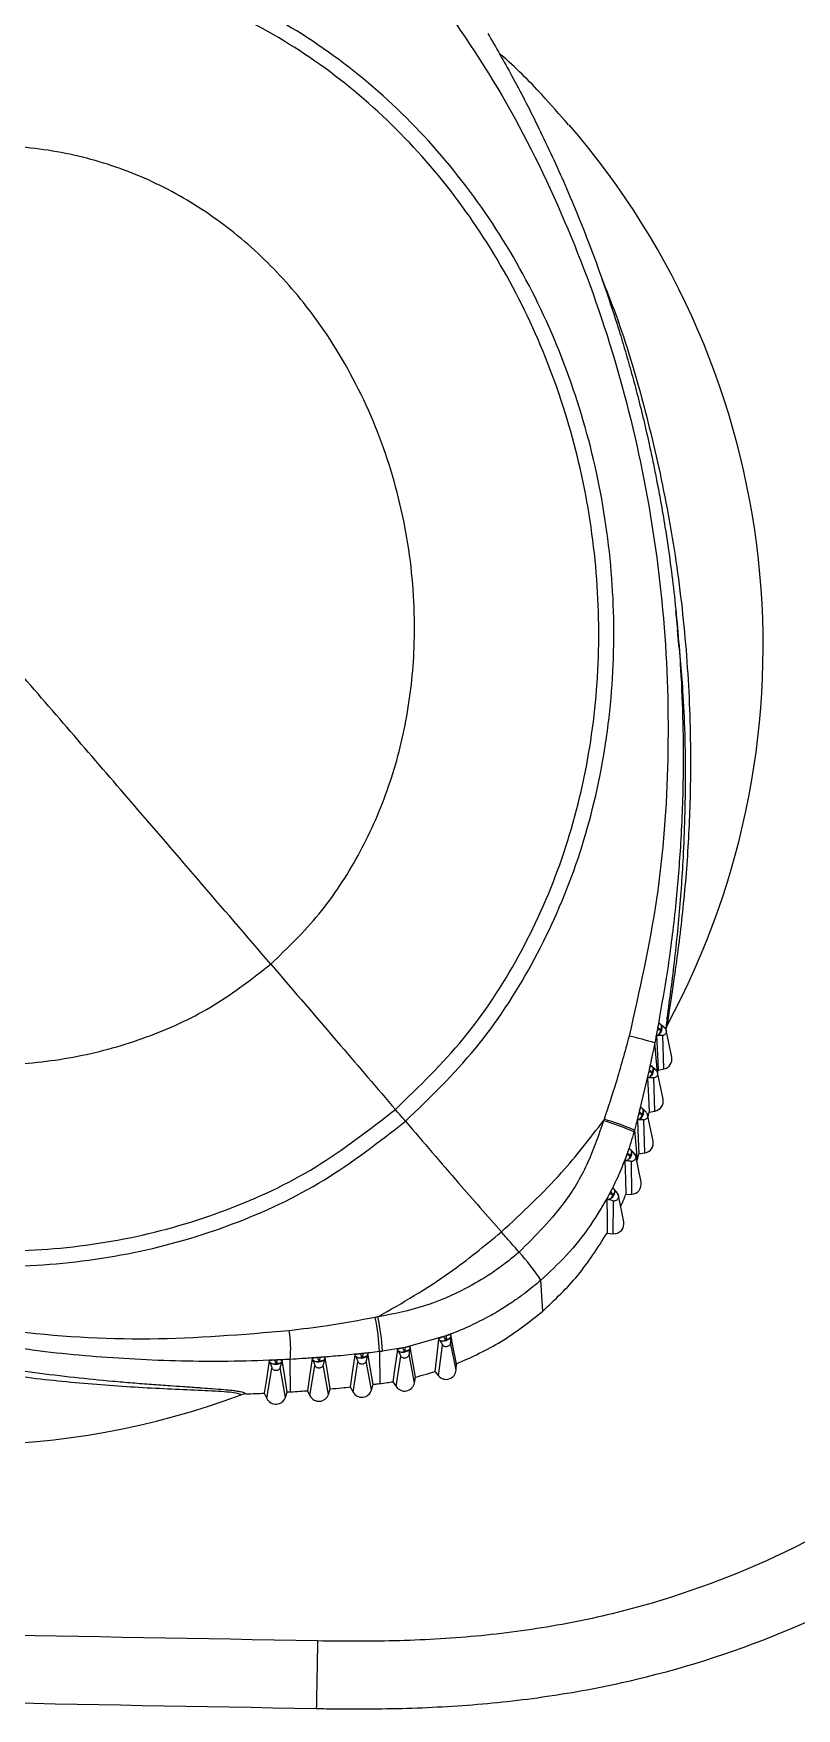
# Model space of a CAD drawing. Extents: x 409 to 498, y 628 to 778.
# Drawn here: x 441.59 to 443.679, y 648.885 to 653.47 of the extents above; entities that cross this region are included whole.
import ezdxf

# ---------------------------------------------------------------- set-up
doc = ezdxf.new("R2010")
doc.units = 0
doc.header["$MEASUREMENT"] = 0
doc.layers.add('1', color=4, linetype='Continuous')
doc.layers.add('GEOMETRY', color=4, linetype='Continuous', lineweight=25)

# ---------------------------------------------------------------- blocks, each defined once
blk = doc.blocks.new('2026_PULSE')
at = {"layer": 'GEOMETRY'}
for p, q in [((34.7773, 6.8768), (34.7721, 6.9289)), ((34.7282, 5.8229), (34.7223, 5.7881)), ((34.731, 5.7961), (34.725, 5.8005)), ((34.7253, 5.8011), (34.728, 5.7992)), ((34.7455, 5.7961), (34.7445, 5.7838)), ((34.7461, 5.79), (34.7445, 5.7838)), ((34.7607, 5.7076), (34.7457, 5.781)), ((34.7487, 5.7959), (34.7461, 5.79)), ((34.7221, 5.6643), (34.7142, 5.7464)), ((34.7217, 5.7671), (34.7187, 5.7668)), ((34.7392, 5.6752), (34.7361, 5.7666)), ((34.7078, 5.6802), (34.7017, 5.6848)), ((34.702, 5.6854), (34.7049, 5.6833)), ((34.6971, 5.6657), (34.6717, 5.5583)), ((34.6979, 5.6514), (34.6944, 5.6511)), ((34.7067, 5.6665), (34.697, 5.6657)), ((34.6987, 5.6726), (34.6971, 5.6657)), ((34.6986, 5.6726), (34.7067, 5.6665)), ((34.7147, 5.5598), (34.712, 5.6505)), ((34.7368, 5.5923), (34.7219, 5.6651)), ((34.7238, 5.6721), (34.7392, 5.6752)), ((34.6717, 5.5583), (34.6584, 5.5073)), ((34.6717, 5.5583), (34.6699, 5.5511)), ((34.6715, 5.5583), (34.6798, 5.5516)), ((34.6812, 5.5652), (34.6751, 5.5702)), ((34.6754, 5.5708), (34.6785, 5.5683)), ((34.7095, 5.4779), (34.6947, 5.5502)), ((34.696, 5.5441), (34.699, 5.557)), ((34.699, 5.557), (34.7147, 5.5598)), ((34.6584, 5.5073), (34.6661, 5.4253)), ((34.6705, 5.5367), (34.6667, 5.5365)), ((34.6866, 5.4452), (34.6843, 5.5354)), ((34.6496, 5.4519), (34.6439, 5.4574)), ((34.6444, 5.4579), (34.6472, 5.4552)), ((34.6394, 5.4456), (34.6371, 5.4392)), ((34.6393, 5.4457), (34.647, 5.4385)), ((34.6511, 5.332), (34.6503, 5.4218)), ((34.6767, 5.3648), (34.662, 5.4368)), ((34.6651, 5.4215), (34.6661, 5.4253)), ((34.6708, 5.4429), (34.6866, 5.4452)), ((34.5995, 5.3307), (34.5897, 5.3327)), ((34.5929, 5.3385), (34.5898, 5.3326)), ((34.5928, 5.3385), (34.5995, 5.3307)), ((34.6025, 5.3468), (34.5998, 5.3501)), ((34.6293, 5.2571), (34.6147, 5.3286)), ((34.6347, 5.3311), (34.6511, 5.332)), ((34.5999, 5.2242), (34.6012, 5.3136)), ((34.5835, 5.2257), (34.5999, 5.2242)), ((34.4075, 5.0122), (34.4023, 5.0969)), ((34.0239, 4.9116), (33.9682, 4.9025)), ((34.031, 4.9131), (34.0239, 4.9116)), ((34.031, 4.9131), (34.029, 4.9025)), ((34.1361, 4.9424), (34.031, 4.9131)), ((34.1218, 4.835), (34.1331, 4.9192)), ((34.1244, 4.9331), (34.1223, 4.9358)), ((34.1702, 4.8515), (34.1553, 4.9268)), ((34.1556, 4.9478), (34.1555, 4.9437)), ((33.6599, 4.8726), (33.6585, 4.8758)), ((33.6802, 4.8785), (33.6774, 4.869)), ((33.6935, 4.8775), (33.6926, 4.8744)), ((33.7163, 4.7913), (33.7158, 4.8803)), ((33.77, 4.7805), (33.7835, 4.8631)), ((33.7776, 4.8789), (33.7761, 4.8822)), ((33.8208, 4.7844), (33.8063, 4.8649)), ((33.8113, 4.885), (33.8102, 4.8814)), ((33.888, 4.7909), (33.9012, 4.8735)), ((33.895, 4.8887), (33.8932, 4.8923)), ((33.9386, 4.7964), (33.9241, 4.8759)), ((33.9285, 4.8962), (33.9275, 4.8922)), ((33.9602, 4.9015), (33.9612, 4.8138)), ((34.0061, 4.8058), (34.0186, 4.889)), ((34.0561, 4.8158), (34.0413, 4.8936)), ((34.1702, 4.8515), (34.1711, 4.8679)), ((33.6519, 4.7733), (33.6657, 4.8563)), ((33.7027, 4.7761), (33.6883, 4.8576)), ((33.9972, 4.819), (34.0061, 4.8058)), ((34.0561, 4.8158), (34.0592, 4.8318)), ((34.1118, 4.8466), (34.1218, 4.835)), ((33.5876, 4.785), (33.5814, 4.7833)), ((33.594, 4.7858), (33.5876, 4.785)), ((33.645, 4.7876), (33.6519, 4.7733)), ((33.7027, 4.7761), (33.7079, 4.7908)), ((33.7629, 4.7944), (33.77, 4.7805)), ((33.8208, 4.7844), (33.8257, 4.7995)), ((33.8804, 4.8047), (33.888, 4.7909)), ((33.9386, 4.7964), (33.9431, 4.8116))]:
    blk.add_line(p, q, dxfattribs=at)
at = {"layer": 'GEOMETRY', "flags": 128}
for points in [[(34.7223, 5.7881), (34.7268, 5.7849), (34.7302, 5.7823)], [(34.7187, 5.7668), (34.7216, 5.7138), (34.7238, 5.6721)], [(34.6944, 5.6511), (34.697, 5.5984), (34.699, 5.557)], [(34.6798, 5.5516), (34.6742, 5.5513), (34.6699, 5.5511)], [(34.6667, 5.5365), (34.669, 5.4841), (34.6708, 5.4429)], [(34.6324, 5.4246), (34.6337, 5.3723), (34.6347, 5.3311)], [(34.5833, 5.3189), (34.5835, 5.2666), (34.5835, 5.2257)], [(34.5872, 5.3182), (34.585, 5.3185), (34.5833, 5.3189)], [(34.0093, 4.907), (34.0026, 4.8578), (33.9972, 4.819)], [(34.0113, 4.9036), (34.0102, 4.9056), (34.0093, 4.907)], [(34.0592, 4.8318), (34.0507, 4.8781), (34.0441, 4.9143)], [(34.1223, 4.9358), (34.1164, 4.8859), (34.1118, 4.8466)], [(34.1711, 4.8679), (34.1624, 4.9126), (34.1556, 4.9478)], [(33.6585, 4.8758), (33.6509, 4.8264), (33.645, 4.7876)], [(33.7079, 4.7908), (33.6999, 4.8394), (33.6935, 4.8775)], [(33.7761, 4.8822), (33.7687, 4.8331), (33.7629, 4.7944)], [(33.8257, 4.7995), (33.8176, 4.8474), (33.8113, 4.885)], [(33.8932, 4.8923), (33.886, 4.8433), (33.8804, 4.8047)], [(33.9431, 4.8116), (33.9349, 4.859), (33.9285, 4.8962)]]:
    blk.add_lwpolyline(points, dxfattribs=at)
at = {"layer": 'GEOMETRY'}
for centre, radius, start, end in [((32.8309, 6.8328), 2.1802, 331.5999, 40.8738), ((34.7148, 5.781), 0.0155, 296.6151, 4.8613), ((34.41, 4.7427), 1.0488, 73.1374, 77.1045), ((34.7338, 5.7021), 0.0275, 281.3185, 11.4733), ((32.8162, 6.8449), 2.199, 211.8667, 290.3645), ((34.6912, 5.6655), 0.0155, 295.4186, 3.7353), ((34.6642, 5.551), 0.0156, 293.8339, 2.4386), ((34.7099, 5.5869), 0.0275, 280.0097, 11.4689), ((34.4139, 4.9702), 0.5854, 65.4498, 74.1368), ((34.4305, 5.0067), 0.55, 65.5252, 74.7372), ((34.6826, 5.4724), 0.0275, 278.307, 11.4628), ((34.6313, 5.4392), 0.0157, 288.721, 357.3554), ((34.6497, 5.3594), 0.0275, 272.8546, 11.443), ((34.5842, 5.3335), 0.0156, 281.2296, 349.7428), ((34.6024, 5.2516), 0.0275, 264.8944, 11.4566), ((33.9633, 4.8171), 0.5205, 32.51, 43.2199), ((33.4036, 4.9093), 0.3136, 354.6847, 8.9921), ((33.4104, 4.883), 0.5501, 1.927, 11.7445), ((33.4323, 4.8806), 0.5364, 2.3336, 12.4599), ((34.1326, 4.946), 0.0154, 237.4406, 309.4094), ((33.671, 4.8825), 0.0149, 221.6438, 295.0312), ((33.7885, 4.8891), 0.015, 223.0535, 296.1987), ((33.9055, 4.8992), 0.0149, 225.042, 297.627), ((34.021, 4.9152), 0.0151, 230.1339, 302.3407), ((34.029, 4.8211), 0.0276, 213.7711, 348.8889), ((34.1427, 4.853), 0.0276, 220.7616, 356.8287), ((33.6767, 4.7853), 0.0276, 205.7786, 340.4226), ((33.7946, 4.793), 0.0276, 207.0817, 341.7301), ((33.9121, 4.8043), 0.0276, 208.954, 343.432)]:
    blk.add_arc(centre, radius, start, end, dxfattribs=at)
for points, knots in [([(34.0315, 5.5319), (34.0977, 5.5958), (34.2306, 5.7242), (34.3838, 5.9589), (34.5, 6.2165), (34.5745, 6.4933), (34.6075, 6.7814), (34.5985, 7.0735), (34.5489, 7.3622), (34.4598, 7.6404), (34.3329, 7.9011), (34.1707, 8.1375), (33.9762, 8.3434), (33.7534, 8.513), (33.5067, 8.6412), (33.2413, 8.7231), (32.9643, 8.7572), (32.6828, 8.7442), (32.4032, 8.6862), (32.133, 8.5847), (31.876, 8.4457), (31.7236, 8.324), (31.6472, 8.2629)], [0, 0, 0, 0, 0.048377, 0.09717, 0.146628, 0.196818, 0.247667, 0.298988, 0.350512, 0.401933, 0.452965, 0.50339, 0.553091, 0.602088, 0.650565, 0.698888, 0.747507, 0.796727, 0.846674, 0.897321, 0.94851, 1, 1, 1, 1]), ([(34.0038, 5.5642), (34.0685, 5.6267), (34.1983, 5.752), (34.3479, 5.9813), (34.4613, 6.2328), (34.534, 6.5032), (34.5661, 6.7846), (34.5573, 7.07), (34.5088, 7.3521), (34.4218, 7.6241), (34.2978, 7.8789), (34.1394, 8.1101), (33.9494, 8.3115), (33.7318, 8.4774), (33.4909, 8.6027), (33.2317, 8.6826), (32.9611, 8.7158), (32.6861, 8.703), (32.413, 8.646), (32.1489, 8.5466), (31.8978, 8.4106), (31.7489, 8.2916), (31.6743, 8.232)], [0, 0, 0, 0, 0.048366, 0.097149, 0.146599, 0.196786, 0.247642, 0.298976, 0.350518, 0.401955, 0.452995, 0.503421, 0.553115, 0.602102, 0.650569, 0.698881, 0.747489, 0.7967, 0.846643, 0.897293, 0.948493, 1, 1, 1, 1]), ([(34.073, 8.675), (34.1462, 8.5711), (34.2928, 8.363), (34.4633, 8.0211), (34.5975, 7.6626), (34.6911, 7.2899), (34.745, 6.9083), (34.7563, 6.5232), (34.7283, 6.1389), (34.6721, 5.8895), (34.644, 5.7651)], [0, 0, 0, 0, 0.1244028, 0.2493956, 0.3746485, 0.4999976, 0.6253457, 0.7505989, 0.8755919, 1, 1, 1, 1]), ([(34.2571, 8.509), (34.2791, 8.471), (34.3266, 8.389), (34.3956, 8.2543), (34.4544, 8.1283), (34.5014, 8.0175), (34.5374, 7.9266), (34.5727, 7.8302), (34.5995, 7.75), (34.6206, 7.6829), (34.6363, 7.6306), (34.6533, 7.5706), (34.67, 7.5076), (34.6864, 7.441), (34.7002, 7.3801), (34.7115, 7.3265), (34.7209, 7.279), (34.7314, 7.2232), (34.744, 7.1491), (34.7568, 7.0623), (34.7685, 6.9665), (34.7781, 6.8694), (34.7865, 6.7537), (34.7918, 6.6254), (34.7927, 6.4668), (34.7869, 6.3028), (34.7725, 6.1263), (34.7539, 5.9695), (34.736, 5.8675), (34.7282, 5.8229)], [0, 0, 0, 0, 0.047588, 0.102789, 0.164333, 0.198409, 0.233359, 0.270244, 0.309561, 0.32475, 0.346223, 0.36861, 0.392003, 0.416566, 0.442463, 0.459292, 0.475523, 0.494526, 0.520359, 0.556253, 0.588797, 0.623989, 0.660871, 0.713214, 0.761647, 0.830928, 0.888969, 0.951467, 1, 1, 1, 1]), ([(34.4781, 8.2596), (34.4539, 8.2872), (34.3957, 8.3538), (34.3312, 8.4185), (34.2896, 8.4536), (34.2877, 8.4552)], [0, 0, 0, 0, 0.402729, 0.971978, 1, 1, 1, 1]), ([(31.6472, 8.2629), (31.576, 8.1959), (31.4339, 8.0622), (31.2598, 7.8273), (31.121, 7.5739), (31.0241, 7.3054), (30.9719, 7.0288), (30.9673, 6.7504), (31.0121, 6.4773), (31.106, 6.2165), (31.2446, 5.9739), (31.4233, 5.7543), (31.6369, 5.5624), (31.8792, 5.4018), (32.1439, 5.276), (32.4241, 5.1872), (32.7128, 5.1378), (33.0031, 5.1302), (33.2878, 5.165), (33.5592, 5.2436), (33.8131, 5.362), (33.9589, 5.4754), (34.0315, 5.5319)], [0, 0, 0, 0, 0.05149, 0.102679, 0.153326, 0.203273, 0.252493, 0.301112, 0.349435, 0.397912, 0.446909, 0.49661, 0.547035, 0.598067, 0.649488, 0.701012, 0.752333, 0.803182, 0.853372, 0.90283, 0.951623, 1, 1, 1, 1]), ([(31.6743, 8.232), (31.6046, 8.1665), (31.4658, 8.0359), (31.2956, 7.8064), (31.1599, 7.559), (31.0651, 7.2969), (31.014, 7.0268), (31.0094, 6.7549), (31.0532, 6.4881), (31.145, 6.2334), (31.2805, 5.9963), (31.4552, 5.7817), (31.6639, 5.594), (31.9007, 5.4371), (32.1594, 5.3141), (32.4332, 5.2274), (32.7154, 5.1791), (32.999, 5.1717), (33.2773, 5.2057), (33.5424, 5.2826), (33.7905, 5.3982), (33.9329, 5.5091), (34.0038, 5.5642)], [0, 0, 0, 0, 0.051507, 0.102707, 0.153357, 0.2033, 0.252511, 0.301119, 0.349431, 0.397898, 0.446885, 0.496579, 0.547005, 0.598045, 0.649482, 0.701024, 0.752358, 0.803214, 0.853401, 0.902851, 0.951634, 1, 1, 1, 1]), ([(33.6627, 5.962), (33.7086, 6.0062), (33.8007, 6.0952), (33.9066, 6.2579), (33.9867, 6.4363), (34.0378, 6.6283), (34.062, 6.845), (34.05, 7.0823), (33.9938, 7.3313), (33.8961, 7.5658), (33.7683, 7.7626), (33.6222, 7.9193), (33.4678, 8.0382), (33.2969, 8.1278), (33.1128, 8.1844), (32.9043, 8.2091), (32.675, 8.1921), (32.4346, 8.1245), (32.2053, 8.0148), (32.0718, 7.91), (32.0048, 7.8573)], [0, 0, 0, 0, 0.0482553, 0.0969557, 0.1463702, 0.1965802, 0.2475132, 0.311851, 0.3764115, 0.4405345, 0.5036966, 0.5533751, 0.6022932, 0.6506561, 0.6988539, 0.7473675, 0.8088983, 0.8716648, 0.9355143, 1, 1, 1, 1]), ([(32.0048, 7.8573), (31.9433, 7.7984), (31.8208, 7.6812), (31.6804, 7.4703), (31.5805, 7.2427), (31.5291, 7.0036), (31.5296, 6.7621), (31.5852, 6.5275), (31.6925, 6.3095), (31.8448, 6.1154), (32.0349, 5.9512), (32.2544, 5.8224), (32.4942, 5.7327), (32.7286, 5.6884), (32.9478, 5.6827), (33.146, 5.707), (33.3346, 5.7618), (33.5111, 5.8441), (33.6123, 5.9228), (33.6627, 5.962)], [0, 0, 0, 0, 0.064497, 0.128357, 0.191134, 0.252676, 0.313218, 0.373448, 0.434269, 0.496217, 0.55939, 0.623524, 0.688096, 0.752444, 0.803386, 0.853605, 0.903028, 0.951736, 1, 1, 1, 1]), ([(34.569, 7.8389), (34.582, 7.8062), (34.6266, 7.6944), (34.6855, 7.4943), (34.7448, 7.2418), (34.7861, 6.9844), (34.8094, 6.7247), (34.8143, 6.4859), (34.8059, 6.2706), (34.7916, 6.1119), (34.7766, 5.9903), (34.7644, 5.9045), (34.7548, 5.8425), (34.7496, 5.8073), (34.749, 5.7997), (34.7487, 5.7959)], [0, 0, 0, 0, 0.0495732, 0.1691643, 0.2888471, 0.4085295, 0.5281138, 0.6474928, 0.7367906, 0.82567, 0.8698764, 0.9137607, 0.957066, 0.9785721, 1, 1, 1, 1]), ([(34.7755, 6.8766), (34.7811, 6.8215), (34.7948, 6.6875), (34.7993, 6.479), (34.7948, 6.2982), (34.7866, 6.1689), (34.7795, 6.0832), (34.7708, 5.9968), (34.7611, 5.9159), (34.7538, 5.8606), (34.7502, 5.8336), (34.7491, 5.8249), (34.7474, 5.8119), (34.7464, 5.8035), (34.7455, 5.7961)], [0, 0, 0, 0, 0.143016, 0.347857, 0.538033, 0.611886, 0.688186, 0.766976, 0.84834, 0.920989, 0.943718, 0.951643, 0.957267, 1, 1, 1, 1]), ([(33.6627, 5.962), (33.5293, 6.1171), (33.2911, 6.3941), (33.0517, 6.6711), (32.9464, 6.793)], [0, 0, 0, 0, 0.559996, 1, 1, 1, 1]), ([(33.6627, 5.962), (33.7265, 5.8877), (33.8404, 5.755), (33.9539, 5.6225), (34.0038, 5.5642)], [0, 0, 0, 0, 0.559999, 1, 1, 1, 1]), ([(33.7133, 4.9584), (33.5861, 4.9477), (33.3311, 4.9263), (32.9468, 4.9513), (32.5664, 5.0157), (32.1948, 5.122), (31.8367, 5.2663), (31.4977, 5.4479), (31.1797, 5.6623), (30.9919, 5.8347), (30.8982, 5.9207)], [0, 0, 0, 0, 0.124405, 0.249399, 0.37465, 0.500002, 0.625355, 0.750608, 0.875597, 1, 1, 1, 1]), ([(34.7211, 5.7813), (34.7205, 5.7784), (34.7196, 5.7736), (34.7184, 5.7678), (34.7167, 5.7591), (34.7154, 5.7522), (34.7142, 5.7464)], [0, 0, 0, 0, 0.2500031, 0.4089924, 0.5002589, 1, 1, 1, 1]), ([(34.7211, 5.7813), (34.7208, 5.7799), (34.7203, 5.7771), (34.7196, 5.7734), (34.719, 5.77), (34.7187, 5.7677), (34.7187, 5.7671), (34.7187, 5.7668)], [0, 0, 0, 0, 0.1721862, 0.3444697, 0.5182191, 0.7807676, 1, 1, 1, 1]), ([(34.7223, 5.7881), (34.7222, 5.7875), (34.722, 5.7864), (34.7216, 5.7841), (34.7213, 5.7824), (34.7211, 5.7813)], [0, 0, 0, 0, 0.2535594, 0.5071189, 1, 1, 1, 1]), ([(34.7302, 5.7823), (34.7285, 5.7821), (34.7255, 5.7818), (34.7224, 5.7815), (34.7211, 5.7813)], [0, 0, 0, 0, 0.5594901, 1, 1, 1, 1]), ([(34.728, 5.7992), (34.7287, 5.7987), (34.73, 5.7977), (34.7316, 5.7957), (34.7327, 5.7928), (34.7336, 5.7881), (34.7331, 5.7828), (34.7316, 5.7773), (34.7289, 5.7723), (34.7252, 5.7686), (34.7227, 5.7676), (34.7217, 5.7671)], [0, 0, 0, 0, 0.073033, 0.139325, 0.247914, 0.357888, 0.500372, 0.60946, 0.750013, 0.895402, 1, 1, 1, 1]), ([(34.7253, 5.8011), (34.7252, 5.8011), (34.7251, 5.8011), (34.7245, 5.7986), (34.7238, 5.7954), (34.723, 5.7918), (34.7226, 5.7892), (34.7223, 5.7881)], [0, 0, 0, 0, 0.340912, 0.538211, 0.704591, 0.871652, 1, 1, 1, 1]), ([(34.728, 5.7992), (34.7291, 5.7982), (34.7313, 5.7964), (34.7326, 5.7914), (34.7319, 5.7874), (34.7308, 5.7844), (34.7304, 5.783), (34.7302, 5.7823)], [0, 0, 0, 0, 0.292926, 0.559773, 0.811866, 0.915765, 1, 1, 1, 1]), ([(34.73, 5.7975), (34.7328, 5.7954), (34.7381, 5.7913), (34.7397, 5.7896), (34.7405, 5.7887)], [0, 0, 0, 0, 0.505334, 1, 1, 1, 1]), ([(34.7456, 5.7813), (34.7453, 5.7822), (34.7446, 5.7839), (34.7403, 5.7889), (34.7348, 5.7932), (34.7313, 5.796)], [0, 0, 0, 0, 0.263891, 0.517963, 1, 1, 1, 1]), ([(34.7455, 5.7813), (34.7457, 5.7808), (34.7461, 5.7791), (34.7459, 5.7762), (34.7447, 5.7727), (34.7425, 5.7698), (34.7396, 5.7676), (34.7373, 5.7669), (34.7361, 5.7666)], [0, 0, 0, 0, 0.079247, 0.263398, 0.447548, 0.631699, 0.815849, 1, 1, 1, 1]), ([(34.644, 5.7651), (34.6323, 5.7221), (34.6113, 5.6455), (34.5863, 5.5703), (34.5753, 5.5373)], [0, 0, 0, 0, 0.560914, 1, 1, 1, 1]), ([(34.7142, 5.7464), (34.7138, 5.7442), (34.7113, 5.7319), (34.7087, 5.7193), (34.7062, 5.7074), (34.7049, 5.7013), (34.7023, 5.6892), (34.7, 5.6788), (34.6987, 5.6726)], [0, 0, 0, 0, 0.090773, 0.500244, 0.509107, 0.574151, 0.750187, 1, 1, 1, 1]), ([(34.7217, 5.7671), (34.7262, 5.7675), (34.7342, 5.7681), (34.7356, 5.767), (34.7361, 5.7666)], [0, 0, 0, 0, 0.559699, 1, 1, 1, 1]), ([(34.702, 5.6854), (34.7019, 5.6854), (34.7018, 5.6854), (34.7011, 5.6829), (34.7003, 5.6798), (34.6995, 5.6762), (34.6989, 5.6737), (34.6987, 5.6726)], [0, 0, 0, 0, 0.3415788, 0.5409115, 0.7086982, 0.8771842, 1, 1, 1, 1]), ([(33.5814, 4.7833), (33.5789, 4.7847), (33.574, 4.7874), (33.543, 4.7914), (33.4849, 4.7946), (33.4021, 4.7979), (33.2835, 4.8036), (33.1275, 4.8147), (32.9158, 4.839), (32.6814, 4.8786), (32.4277, 4.9388), (32.178, 5.0151), (31.9342, 5.1075), (31.6979, 5.2151), (31.4899, 5.3267), (31.31, 5.4364), (31.1824, 5.5223), (31.088, 5.5895), (31.0232, 5.6367), (30.9784, 5.6687), (30.9545, 5.6835), (30.9506, 5.6838), (30.9486, 5.6839)], [0, 0, 0, 0, 0.015063, 0.03018, 0.060623, 0.091476, 0.122555, 0.185045, 0.247832, 0.33177, 0.415852, 0.499998, 0.58414, 0.668223, 0.752162, 0.814952, 0.877443, 0.908523, 0.939376, 0.96982, 0.984937, 1, 1, 1, 1]), ([(34.6972, 5.6657), (34.6969, 5.6643), (34.6962, 5.6615), (34.6955, 5.6578), (34.6948, 5.6544), (34.6944, 5.652), (34.6944, 5.6514), (34.6944, 5.6511)], [0, 0, 0, 0, 0.171519, 0.343192, 0.514952, 0.772154, 1, 1, 1, 1]), ([(34.7049, 5.6833), (34.7056, 5.6827), (34.7069, 5.6818), (34.7083, 5.6797), (34.7094, 5.6768), (34.7101, 5.6721), (34.7096, 5.6669), (34.7079, 5.6613), (34.7051, 5.6564), (34.7013, 5.6528), (34.6989, 5.6518), (34.6979, 5.6514)], [0, 0, 0, 0, 0.078048, 0.140383, 0.247774, 0.357517, 0.500368, 0.609586, 0.749998, 0.895509, 1, 1, 1, 1]), ([(34.6979, 5.6514), (34.7023, 5.6517), (34.7101, 5.6521), (34.7114, 5.651), (34.712, 5.6505)], [0, 0, 0, 0, 0.559688, 1, 1, 1, 1]), ([(34.7049, 5.6833), (34.706, 5.6823), (34.7081, 5.6805), (34.7092, 5.6755), (34.7085, 5.6714), (34.7073, 5.6685), (34.7069, 5.6671), (34.7067, 5.6665)], [0, 0, 0, 0, 0.292879, 0.559705, 0.811787, 0.915715, 1, 1, 1, 1]), ([(34.7049, 5.6833), (34.7083, 5.6805), (34.7143, 5.6757), (34.7161, 5.6737), (34.7169, 5.6728)], [0, 0, 0, 0, 0.567856, 1, 1, 1, 1]), ([(34.7219, 5.6655), (34.7215, 5.6663), (34.7208, 5.668), (34.7167, 5.6729), (34.7115, 5.6773), (34.7081, 5.6801)], [0, 0, 0, 0, 0.263793, 0.517806, 1, 1, 1, 1]), ([(34.7217, 5.6654), (34.7219, 5.6649), (34.7224, 5.6631), (34.722, 5.66), (34.7208, 5.6566), (34.7185, 5.6537), (34.7155, 5.6515), (34.7132, 5.6509), (34.712, 5.6505)], [0, 0, 0, 0, 0.092411, 0.273928, 0.455446, 0.636964, 0.818482, 1, 1, 1, 1]), ([(34.7222, 5.664), (34.7225, 5.6655), (34.723, 5.6682), (34.7236, 5.6709), (34.7238, 5.6721)], [0, 0, 0, 0, 0.553141, 1, 1, 1, 1]), ([(34.0315, 5.5319), (34.0264, 5.5379), (34.0171, 5.5487), (34.0079, 5.5595), (34.0038, 5.5642)], [0, 0, 0, 0, 0.56, 1, 1, 1, 1]), ([(34.6699, 5.5511), (34.6695, 5.5497), (34.6688, 5.547), (34.6679, 5.5433), (34.6672, 5.5399), (34.6667, 5.5374), (34.6667, 5.5368), (34.6667, 5.5365)], [0, 0, 0, 0, 0.1700642, 0.3403141, 0.5098023, 0.7622596, 1, 1, 1, 1]), ([(34.6785, 5.5683), (34.6791, 5.5678), (34.6804, 5.5668), (34.6818, 5.5647), (34.6828, 5.5617), (34.6833, 5.557), (34.6826, 5.5518), (34.6808, 5.5463), (34.6778, 5.5415), (34.6739, 5.538), (34.6715, 5.5371), (34.6705, 5.5367)], [0, 0, 0, 0, 0.0731952, 0.1395188, 0.247836, 0.3573602, 0.5004634, 0.609802, 0.7500361, 0.8958175, 1, 1, 1, 1]), ([(34.6754, 5.5708), (34.6753, 5.5708), (34.6751, 5.5708), (34.6743, 5.5683), (34.6735, 5.5651), (34.6725, 5.5616), (34.6719, 5.5592), (34.6717, 5.5583)], [0, 0, 0, 0, 0.345219, 0.545457, 0.714496, 0.884206, 1, 1, 1, 1]), ([(34.6785, 5.5683), (34.6795, 5.5673), (34.6815, 5.5654), (34.6825, 5.5605), (34.6817, 5.5565), (34.6804, 5.5536), (34.68, 5.5523), (34.6798, 5.5516)], [0, 0, 0, 0, 0.292378, 0.559067, 0.811185, 0.915353, 1, 1, 1, 1]), ([(34.6803, 5.5666), (34.6828, 5.5645), (34.6878, 5.5603), (34.6892, 5.5585), (34.69, 5.5577)], [0, 0, 0, 0, 0.5051556, 1, 1, 1, 1]), ([(34.6946, 5.5505), (34.6943, 5.5514), (34.6937, 5.553), (34.6897, 5.5579), (34.6848, 5.5622), (34.6815, 5.565)], [0, 0, 0, 0, 0.263614, 0.517497, 1, 1, 1, 1]), ([(34.6945, 5.5505), (34.6947, 5.5498), (34.6952, 5.5479), (34.6947, 5.5446), (34.6934, 5.5412), (34.691, 5.5384), (34.6879, 5.5363), (34.6855, 5.5357), (34.6843, 5.5354)], [0, 0, 0, 0, 0.10919, 0.287352, 0.465514, 0.643676, 0.821838, 1, 1, 1, 1]), ([(34.0315, 5.5319), (34.0803, 5.4751), (34.1674, 5.3737), (34.2554, 5.2733), (34.2942, 5.2291)], [0, 0, 0, 0, 0.559937, 1, 1, 1, 1]), ([(34.2942, 5.2291), (34.3509, 5.2817), (34.4524, 5.3757), (34.5367, 5.4851), (34.574, 5.5333)], [0, 0, 0, 0, 0.5589614, 1, 1, 1, 1]), ([(34.574, 5.5333), (34.5609, 5.4951), (34.5349, 5.4189), (34.4621, 5.2927), (34.3881, 5.2189), (34.3427, 5.1736)], [0, 0, 0, 0, 0.279815, 0.557768, 1, 1, 1, 1]), ([(34.5753, 5.5373), (34.5751, 5.5365), (34.5746, 5.5352), (34.5742, 5.5339), (34.574, 5.5333)], [0, 0, 0, 0, 0.5600685, 1, 1, 1, 1]), ([(34.6572, 5.5027), (34.6545, 5.4931), (34.6512, 5.4817), (34.6467, 5.4674), (34.6437, 5.458), (34.641, 5.4503), (34.6394, 5.4456)], [0, 0, 0, 0, 0.501221, 0.593261, 0.751547, 1, 1, 1, 1]), ([(34.6584, 5.5073), (34.6582, 5.5064), (34.6578, 5.5049), (34.6574, 5.5033), (34.6572, 5.5027)], [0, 0, 0, 0, 0.560006, 1, 1, 1, 1]), ([(34.6705, 5.5367), (34.6748, 5.5368), (34.6825, 5.537), (34.6838, 5.5359), (34.6843, 5.5354)], [0, 0, 0, 0, 0.5596688, 1, 1, 1, 1]), ([(34.6444, 5.4579), (34.6442, 5.4579), (34.6441, 5.4579), (34.643, 5.4555), (34.6418, 5.4524), (34.6406, 5.4489), (34.6398, 5.4466), (34.6394, 5.4456)], [0, 0, 0, 0, 0.343769, 0.543115, 0.712227, 0.881959, 1, 1, 1, 1]), ([(34.6371, 5.4392), (34.6306, 5.4221), (34.624, 5.4048), (34.6161, 5.3869), (34.6124, 5.3785), (34.6079, 5.3688), (34.6025, 5.3576), (34.5984, 5.3493), (34.595, 5.3426), (34.5929, 5.3385)], [0, 0, 0, 0, 0.4993778, 0.5035269, 0.5354649, 0.7485846, 0.7947152, 0.8743965, 1, 1, 1, 1]), ([(34.6371, 5.4392), (34.6366, 5.4378), (34.6357, 5.4351), (34.6344, 5.4314), (34.6333, 5.4281), (34.6325, 5.4256), (34.6325, 5.4249), (34.6324, 5.4246)], [0, 0, 0, 0, 0.169701, 0.339702, 0.506595, 0.747677, 1, 1, 1, 1]), ([(34.6363, 5.4244), (34.6356, 5.4244), (34.6343, 5.4245), (34.633, 5.4245), (34.6324, 5.4246)], [0, 0, 0, 0, 0.560301, 1, 1, 1, 1]), ([(34.6472, 5.4552), (34.6478, 5.4546), (34.649, 5.4535), (34.6502, 5.4513), (34.6509, 5.4483), (34.651, 5.4435), (34.6498, 5.4384), (34.6475, 5.4331), (34.6441, 5.4285), (34.6398, 5.4254), (34.6373, 5.4247), (34.6363, 5.4244)], [0, 0, 0, 0, 0.072662, 0.139011, 0.247668, 0.357937, 0.500334, 0.608157, 0.749945, 0.899555, 1, 1, 1, 1]), ([(34.6363, 5.4244), (34.6407, 5.4241), (34.6485, 5.4235), (34.6498, 5.4223), (34.6503, 5.4218)], [0, 0, 0, 0, 0.559659, 1, 1, 1, 1]), ([(34.6394, 5.4456), (34.639, 5.4446), (34.6383, 5.4425), (34.6375, 5.4403), (34.6371, 5.4392)], [0, 0, 0, 0, 0.467905, 1, 1, 1, 1]), ([(34.647, 5.4385), (34.6453, 5.4385), (34.6436, 5.4386), (34.6417, 5.4387), (34.6409, 5.4388), (34.6393, 5.439), (34.6379, 5.4391), (34.6371, 5.4392)], [0, 0, 0, 0, 0.501351, 0.510469, 0.575644, 0.750824, 1, 1, 1, 1]), ([(34.6472, 5.4552), (34.6481, 5.4542), (34.65, 5.4521), (34.6505, 5.4471), (34.6493, 5.4432), (34.6478, 5.4404), (34.6472, 5.4391), (34.647, 5.4385)], [0, 0, 0, 0, 0.293967, 0.560693, 0.812387, 0.915994, 1, 1, 1, 1]), ([(34.6472, 5.4552), (34.6502, 5.4522), (34.6556, 5.4468), (34.6573, 5.4446), (34.658, 5.4437)], [0, 0, 0, 0, 0.567864, 1, 1, 1, 1]), ([(34.6619, 5.437), (34.6616, 5.4378), (34.661, 5.4393), (34.6574, 5.4443), (34.6529, 5.4489), (34.6499, 5.4518)], [0, 0, 0, 0, 0.262349, 0.515241, 1, 1, 1, 1]), ([(34.6619, 5.4368), (34.662, 5.4358), (34.6624, 5.4336), (34.6617, 5.4301), (34.6599, 5.4268), (34.6573, 5.4242), (34.654, 5.4223), (34.6515, 5.422), (34.6503, 5.4218)], [0, 0, 0, 0, 0.140725, 0.31258, 0.484435, 0.65629, 0.828145, 1, 1, 1, 1]), ([(34.658, 5.4437), (34.6588, 5.4428), (34.6605, 5.441), (34.6617, 5.4384), (34.6619, 5.437), (34.6619, 5.4368)], [0, 0, 0, 0, 0.458476, 0.916951, 1, 1, 1, 1]), ([(34.6661, 5.4253), (34.667, 5.4286), (34.6686, 5.4345), (34.6701, 5.4403), (34.6708, 5.4429)], [0, 0, 0, 0, 0.559216, 1, 1, 1, 1]), ([(34.5898, 5.3326), (34.5732, 5.3039), (34.5388, 5.2445), (34.4756, 5.1651), (34.426, 5.1189), (34.4023, 5.0969)], [0, 0, 0, 0, 0.328721, 0.679608, 1, 1, 1, 1]), ([(34.5898, 5.3326), (34.5891, 5.3313), (34.5878, 5.3288), (34.586, 5.3253), (34.5845, 5.3222), (34.5835, 5.3198), (34.5834, 5.3192), (34.5833, 5.3189)], [0, 0, 0, 0, 0.170102, 0.340493, 0.508034, 0.751051, 1, 1, 1, 1]), ([(34.602, 5.3474), (34.6026, 5.3467), (34.6036, 5.3455), (34.6046, 5.3431), (34.6048, 5.34), (34.6042, 5.3352), (34.6024, 5.3303), (34.5993, 5.3253), (34.5954, 5.3212), (34.5909, 5.3186), (34.5883, 5.3183), (34.5872, 5.3182)], [0, 0, 0, 0, 0.072811, 0.139295, 0.247501, 0.357518, 0.500346, 0.609002, 0.750043, 0.89454, 1, 1, 1, 1]), ([(34.5872, 5.3182), (34.5916, 5.3172), (34.5994, 5.3156), (34.6007, 5.3142), (34.6012, 5.3136)], [0, 0, 0, 0, 0.559655, 1, 1, 1, 1]), ([(34.5998, 5.3501), (34.5997, 5.3501), (34.5994, 5.3501), (34.598, 5.3478), (34.5963, 5.345), (34.5946, 5.3417), (34.5934, 5.3394), (34.5929, 5.3385)], [0, 0, 0, 0, 0.339431, 0.541388, 0.711311, 0.881935, 1, 1, 1, 1]), ([(34.602, 5.3474), (34.6028, 5.3462), (34.6044, 5.3439), (34.6042, 5.3388), (34.6024, 5.3351), (34.6006, 5.3325), (34.5999, 5.3312), (34.5995, 5.3307)], [0, 0, 0, 0, 0.296336, 0.563095, 0.814411, 0.917289, 1, 1, 1, 1]), ([(34.6147, 5.3286), (34.6144, 5.3295), (34.6138, 5.3313), (34.6103, 5.3371), (34.6058, 5.3427), (34.6029, 5.3464)], [0, 0, 0, 0, 0.265249, 0.517271, 1, 1, 1, 1]), ([(34.6208, 5.2987), (34.6224, 5.3021), (34.6273, 5.3128), (34.6317, 5.3237), (34.6347, 5.3311)], [0, 0, 0, 0, 0.321072, 1, 1, 1, 1]), ([(33.9561, 4.9964), (34.0228, 5.0349), (34.1418, 5.1036), (34.2477, 5.1908), (34.2942, 5.2291)], [0, 0, 0, 0, 0.560837, 1, 1, 1, 1]), ([(34.3427, 5.1736), (34.3336, 5.184), (34.3175, 5.2026), (34.3013, 5.221), (34.2942, 5.2291)], [0, 0, 0, 0, 0.559985, 1, 1, 1, 1]), ([(34.4075, 5.0122), (34.4408, 5.0437), (34.5085, 5.1075), (34.5582, 5.1859), (34.5835, 5.2257)], [0, 0, 0, 0, 0.493033, 1, 1, 1, 1]), ([(34.3427, 5.1736), (34.332, 5.1646), (34.307, 5.1437), (34.2587, 5.1093), (34.1847, 5.0657), (34.0822, 5.0212), (33.9991, 5.0048), (33.9561, 4.9964)], [0, 0, 0, 0, 0.097444, 0.227015, 0.412229, 0.695455, 1, 1, 1, 1]), ([(34.4023, 5.0969), (34.3954, 5.0909), (34.3812, 5.0789), (34.3582, 5.0609), (34.3303, 5.0407), (34.2962, 5.0185), (34.2692, 5.002), (34.2536, 4.9943), (34.2523, 4.9937)], [0, 0, 0, 0, 0.149706, 0.305876, 0.480497, 0.714996, 0.975998, 1, 1, 1, 1]), ([(33.0176, 4.9048), (32.9955, 4.9075), (32.9533, 4.9127), (32.8912, 4.9219), (32.8309, 4.9317), (32.7704, 4.9424), (32.7098, 4.9541), (32.6491, 4.9668), (32.5794, 4.9824), (32.5008, 5.0017), (32.411, 5.0256), (32.3506, 5.0435), (32.3193, 5.0528)], [0, 0, 0, 0, 0.093615, 0.178563, 0.264057, 0.350055, 0.436492, 0.523298, 0.610403, 0.735898, 0.862989, 1, 1, 1, 1]), ([(34.1711, 4.8679), (34.2129, 4.8867), (34.2978, 4.925), (34.3706, 4.9829), (34.4075, 5.0122)], [0, 0, 0, 0, 0.493012, 1, 1, 1, 1]), ([(33.949, 4.995), (33.9053, 4.987), (33.827, 4.9728), (33.7481, 4.9628), (33.7133, 4.9584)], [0, 0, 0, 0, 0.558376, 1, 1, 1, 1]), ([(33.9561, 4.9964), (33.9547, 4.9961), (33.9524, 4.9956), (33.95, 4.9952), (33.949, 4.995)], [0, 0, 0, 0, 0.559898, 1, 1, 1, 1]), ([(34.2523, 4.9937), (34.2363, 4.9854), (34.2012, 4.9671), (34.1642, 4.9529), (34.1441, 4.9452)], [0, 0, 0, 0, 0.456459, 1, 1, 1, 1]), ([(34.0239, 4.9116), (34.0225, 4.9113), (34.0197, 4.9108), (34.0159, 4.9098), (34.0126, 4.9089), (34.0099, 4.9079), (34.0095, 4.9073), (34.0093, 4.907)], [0, 0, 0, 0, 0.1611751, 0.3227616, 0.4789602, 0.698808, 1, 1, 1, 1]), ([(34.0434, 4.9101), (34.0432, 4.9093), (34.0428, 4.9078), (34.0413, 4.9057), (34.0389, 4.9037), (34.0345, 4.9012), (34.0294, 4.8996), (34.0237, 4.8989), (34.0183, 4.8994), (34.0137, 4.9012), (34.012, 4.9029), (34.0113, 4.9036)], [0, 0, 0, 0, 0.0736981, 0.1346913, 0.2472682, 0.3628178, 0.5005947, 0.6105027, 0.7501168, 0.8956818, 1, 1, 1, 1]), ([(34.029, 4.9025), (34.029, 4.9025), (34.029, 4.9025), (34.029, 4.9025), (34.029, 4.9025), (34.029, 4.9025), (34.0289, 4.9027), (34.028, 4.9042), (34.0269, 4.9059), (34.0258, 4.9081), (34.025, 4.9096), (34.0243, 4.9109), (34.0239, 4.9116)], [0, 0, 0, 0, 0.000078, 0.000279, 0.001049, 0.004066, 0.015998, 0.063464, 0.503925, 0.593901, 0.751635, 1, 1, 1, 1]), ([(34.0434, 4.9101), (34.0429, 4.9089), (34.0419, 4.9066), (34.0379, 4.9038), (34.0341, 4.903), (34.031, 4.9028), (34.0296, 4.9026), (34.029, 4.9025)], [0, 0, 0, 0, 0.293619, 0.55961, 0.810838, 0.914944, 1, 1, 1, 1]), ([(34.0441, 4.9143), (34.0438, 4.9145), (34.0434, 4.9148), (34.0401, 4.9146), (34.0363, 4.9141), (34.033, 4.9135), (34.0313, 4.9131), (34.031, 4.9131)], [0, 0, 0, 0, 0.368643, 0.577331, 0.787619, 0.967577, 1, 1, 1, 1]), ([(34.0434, 4.9101), (34.0428, 4.9057), (34.0416, 4.898), (34.0414, 4.8949), (34.0413, 4.8936)], [0, 0, 0, 0, 0.567822, 1, 1, 1, 1]), ([(34.0441, 4.9143), (34.044, 4.9135), (34.0438, 4.9121), (34.0435, 4.9107), (34.0434, 4.9101)], [0, 0, 0, 0, 0.559698, 1, 1, 1, 1]), ([(34.1361, 4.9424), (34.1348, 4.9419), (34.1321, 4.9409), (34.1285, 4.9395), (34.1253, 4.9381), (34.1228, 4.9367), (34.1225, 4.9361), (34.1223, 4.9358)], [0, 0, 0, 0, 0.161824, 0.323949, 0.481891, 0.710871, 1, 1, 1, 1]), ([(34.1555, 4.9437), (34.1554, 4.9428), (34.1552, 4.9413), (34.154, 4.939), (34.1519, 4.9367), (34.1479, 4.9336), (34.143, 4.9313), (34.1375, 4.9299), (34.1319, 4.9297), (34.1271, 4.931), (34.1252, 4.9324), (34.1244, 4.9331)], [0, 0, 0, 0, 0.074099, 0.135075, 0.247175, 0.362432, 0.50067, 0.610641, 0.750165, 0.895094, 1, 1, 1, 1]), ([(34.1244, 4.9331), (34.1272, 4.9292), (34.1322, 4.9224), (34.1328, 4.9202), (34.1331, 4.9192)], [0, 0, 0, 0, 0.560278, 1, 1, 1, 1]), ([(34.1428, 4.9447), (34.1416, 4.9443), (34.1393, 4.9435), (34.1371, 4.9427), (34.1361, 4.9424)], [0, 0, 0, 0, 0.559056, 1, 1, 1, 1]), ([(34.1424, 4.9341), (34.1412, 4.9357), (34.1391, 4.9384), (34.137, 4.9412), (34.1361, 4.9424)], [0, 0, 0, 0, 0.56067, 1, 1, 1, 1]), ([(34.1428, 4.9447), (34.1427, 4.9428), (34.1426, 4.9392), (34.1425, 4.9357), (34.1424, 4.9341)], [0, 0, 0, 0, 0.5591382, 1, 1, 1, 1]), ([(34.1555, 4.9437), (34.1551, 4.9424), (34.1545, 4.9399), (34.1509, 4.9367), (34.1473, 4.9353), (34.1443, 4.9348), (34.143, 4.9343), (34.1424, 4.9341)], [0, 0, 0, 0, 0.295906, 0.561926, 0.812537, 0.915843, 1, 1, 1, 1]), ([(34.1441, 4.9452), (34.1439, 4.9451), (34.1434, 4.945), (34.143, 4.9448), (34.1428, 4.9447)], [0, 0, 0, 0, 0.56299, 1, 1, 1, 1]), ([(34.1556, 4.9478), (34.1554, 4.948), (34.1551, 4.9483), (34.1526, 4.9478), (34.1494, 4.947), (34.1464, 4.946), (34.1445, 4.9454), (34.1441, 4.9452)], [0, 0, 0, 0, 0.315889, 0.551265, 0.746244, 0.942067, 1, 1, 1, 1]), ([(34.1555, 4.9437), (34.1554, 4.9392), (34.1552, 4.9314), (34.1553, 4.9282), (34.1553, 4.9268)], [0, 0, 0, 0, 0.567985, 1, 1, 1, 1]), ([(33.4749, 4.8014), (33.4703, 4.8018), (33.4536, 4.8029), (33.424, 4.8049), (33.3825, 4.8077), (33.3364, 4.811), (33.2839, 4.8151), (33.1786, 4.8242), (33.0185, 4.8411), (32.8758, 4.8656), (32.8052, 4.8778)], [0, 0, 0, 0, 0.02453, 0.088931, 0.144626, 0.223794, 0.303241, 0.38299, 0.694785, 1, 1, 1, 1]), ([(33.6738, 4.8782), (33.6313, 4.8768), (33.5459, 4.8739), (33.4182, 4.8749), (33.2925, 4.8796), (33.1684, 4.8884), (33.0773, 4.897), (33.0268, 4.9036), (33.0176, 4.9048)], [0, 0, 0, 0, 0.1937, 0.38984, 0.582799, 0.767865, 0.957602, 1, 1, 1, 1]), ([(33.6738, 4.8782), (33.6724, 4.8782), (33.6695, 4.878), (33.6656, 4.8777), (33.6622, 4.8772), (33.6592, 4.8765), (33.6588, 4.8761), (33.6585, 4.8758)], [0, 0, 0, 0, 0.157441, 0.315373, 0.466303, 0.6765, 1, 1, 1, 1]), ([(33.6926, 4.8744), (33.6922, 4.8736), (33.6915, 4.8722), (33.6899, 4.8706), (33.6873, 4.869), (33.6828, 4.8669), (33.6773, 4.866), (33.6714, 4.8661), (33.6661, 4.8674), (33.6618, 4.8699), (33.6605, 4.8718), (33.6599, 4.8726)], [0, 0, 0, 0, 0.075548, 0.135033, 0.233308, 0.347478, 0.500588, 0.610736, 0.750105, 0.895652, 1, 1, 1, 1]), ([(33.6599, 4.8726), (33.6618, 4.868), (33.6651, 4.8598), (33.6655, 4.8574), (33.6657, 4.8563)], [0, 0, 0, 0, 0.5605681, 1, 1, 1, 1]), ([(33.6802, 4.8785), (33.6796, 4.8785), (33.6785, 4.8785), (33.6763, 4.8784), (33.6748, 4.8783), (33.6738, 4.8782)], [0, 0, 0, 0, 0.271646, 0.543293, 1, 1, 1, 1]), ([(33.6774, 4.869), (33.6767, 4.8705), (33.6759, 4.8723), (33.675, 4.8747), (33.6745, 4.8762), (33.6741, 4.8775), (33.6738, 4.8782)], [0, 0, 0, 0, 0.50356, 0.593391, 0.751099, 1, 1, 1, 1]), ([(33.6926, 4.8744), (33.6918, 4.8733), (33.6905, 4.8712), (33.6862, 4.8691), (33.6824, 4.8688), (33.6794, 4.869), (33.678, 4.869), (33.6774, 4.869)], [0, 0, 0, 0, 0.292273, 0.557997, 0.809433, 0.914124, 1, 1, 1, 1]), ([(33.7158, 4.8803), (33.7092, 4.8799), (33.6973, 4.8793), (33.6854, 4.8788), (33.6802, 4.8785)], [0, 0, 0, 0, 0.560071, 1, 1, 1, 1]), ([(33.6935, 4.8775), (33.6934, 4.8777), (33.6931, 4.8781), (33.6911, 4.8784), (33.6885, 4.8786), (33.6861, 4.8787), (33.6833, 4.8787), (33.6812, 4.8786), (33.6802, 4.8785)], [0, 0, 0, 0, 0.24861, 0.498383, 0.627744, 0.748638, 0.873317, 1, 1, 1, 1]), ([(33.6926, 4.8744), (33.6913, 4.87), (33.689, 4.8622), (33.6885, 4.859), (33.6883, 4.8576)], [0, 0, 0, 0, 0.567785, 1, 1, 1, 1]), ([(33.7909, 4.8851), (33.7769, 4.8841), (33.7519, 4.8823), (33.7269, 4.8809), (33.7158, 4.8803)], [0, 0, 0, 0, 0.559478, 1, 1, 1, 1]), ([(33.7909, 4.8851), (33.7895, 4.885), (33.7867, 4.8848), (33.7829, 4.8843), (33.7795, 4.8837), (33.7767, 4.883), (33.7763, 4.8825), (33.7761, 4.8822)], [0, 0, 0, 0, 0.1584373, 0.3172739, 0.4710182, 0.6900665, 1, 1, 1, 1]), ([(33.8102, 4.8814), (33.8099, 4.8806), (33.8092, 4.8792), (33.8076, 4.8776), (33.8051, 4.8759), (33.8006, 4.8738), (33.7952, 4.8727), (33.7892, 4.8727), (33.7839, 4.8739), (33.7796, 4.8762), (33.7782, 4.8781), (33.7776, 4.8789)], [0, 0, 0, 0, 0.07581, 0.1354, 0.233498, 0.34744, 0.500621, 0.610725, 0.75012, 0.895709, 1, 1, 1, 1]), ([(33.7776, 4.8789), (33.7795, 4.8744), (33.783, 4.8665), (33.7833, 4.8642), (33.7835, 4.8631)], [0, 0, 0, 0, 0.560494, 1, 1, 1, 1]), ([(33.7979, 4.8856), (33.7966, 4.8855), (33.7943, 4.8854), (33.7919, 4.8852), (33.7909, 4.8851)], [0, 0, 0, 0, 0.559503, 1, 1, 1, 1]), ([(33.7951, 4.8757), (33.7943, 4.8774), (33.7929, 4.8806), (33.7915, 4.8837), (33.7909, 4.8851)], [0, 0, 0, 0, 0.560304, 1, 1, 1, 1]), ([(33.7979, 4.8856), (33.7974, 4.8838), (33.7965, 4.8805), (33.7955, 4.8771), (33.7951, 4.8757)], [0, 0, 0, 0, 0.559677, 1, 1, 1, 1]), ([(33.8102, 4.8814), (33.8095, 4.8803), (33.8082, 4.8782), (33.804, 4.876), (33.8001, 4.8756), (33.7971, 4.8758), (33.7957, 4.8757), (33.7951, 4.8757)], [0, 0, 0, 0, 0.292279, 0.558067, 0.80954, 0.914198, 1, 1, 1, 1]), ([(33.9077, 4.8956), (33.8872, 4.8935), (33.8506, 4.8898), (33.814, 4.8869), (33.7979, 4.8856)], [0, 0, 0, 0, 0.56027, 1, 1, 1, 1]), ([(33.8113, 4.885), (33.811, 4.8853), (33.8105, 4.8857), (33.8071, 4.886), (33.8033, 4.886), (33.7999, 4.8858), (33.7982, 4.8857), (33.7979, 4.8856)], [0, 0, 0, 0, 0.367523, 0.577427, 0.788993, 0.96892, 1, 1, 1, 1]), ([(33.8102, 4.8814), (33.809, 4.8771), (33.807, 4.8694), (33.8065, 4.8663), (33.8063, 4.8649)], [0, 0, 0, 0, 0.567777, 1, 1, 1, 1]), ([(33.9077, 4.8956), (33.9063, 4.8954), (33.9035, 4.8951), (33.8997, 4.8945), (33.8964, 4.8938), (33.8938, 4.893), (33.8934, 4.8926), (33.8932, 4.8923)], [0, 0, 0, 0, 0.160686, 0.321724, 0.47859, 0.704858, 1, 1, 1, 1]), ([(33.9275, 4.8922), (33.9269, 4.8909), (33.9257, 4.8884), (33.9223, 4.8863), (33.9178, 4.8842), (33.9125, 4.8831), (33.9068, 4.8829), (33.9015, 4.8839), (33.8971, 4.8861), (33.8956, 4.8879), (33.895, 4.8887)], [0, 0, 0, 0, 0.133916, 0.246763, 0.362579, 0.50025, 0.61032, 0.74993, 0.89585, 1, 1, 1, 1]), ([(33.895, 4.8887), (33.897, 4.8844), (33.9006, 4.8767), (33.901, 4.8745), (33.9012, 4.8735)], [0, 0, 0, 0, 0.5602748, 1, 1, 1, 1]), ([(33.915, 4.8964), (33.9136, 4.8962), (33.9112, 4.896), (33.9087, 4.8957), (33.9077, 4.8956)], [0, 0, 0, 0, 0.560097, 1, 1, 1, 1]), ([(33.9124, 4.886), (33.9116, 4.8878), (33.91, 4.891), (33.9084, 4.8942), (33.9077, 4.8956)], [0, 0, 0, 0, 0.558788, 1, 1, 1, 1]), ([(33.915, 4.8964), (33.9146, 4.8944), (33.9137, 4.891), (33.9128, 4.8875), (33.9124, 4.886)], [0, 0, 0, 0, 0.559472, 1, 1, 1, 1]), ([(33.9275, 4.8922), (33.9268, 4.891), (33.9256, 4.8889), (33.9214, 4.8865), (33.9175, 4.886), (33.9144, 4.8861), (33.913, 4.886), (33.9124, 4.886)], [0, 0, 0, 0, 0.291908, 0.557826, 0.809503, 0.914221, 1, 1, 1, 1]), ([(33.9602, 4.9015), (33.9518, 4.9005), (33.9367, 4.8987), (33.9216, 4.8971), (33.915, 4.8964)], [0, 0, 0, 0, 0.560355, 1, 1, 1, 1]), ([(33.9285, 4.8962), (33.9282, 4.8964), (33.9277, 4.8968), (33.9244, 4.897), (33.9206, 4.8969), (33.9171, 4.8966), (33.9153, 4.8964), (33.915, 4.8964)], [0, 0, 0, 0, 0.364051, 0.572216, 0.782046, 0.96026, 1, 1, 1, 1]), ([(33.9275, 4.8922), (33.9265, 4.8879), (33.9247, 4.8803), (33.9243, 4.8773), (33.9241, 4.8759)], [0, 0, 0, 0, 0.56772, 1, 1, 1, 1]), ([(33.9682, 4.9025), (33.9667, 4.9023), (33.9641, 4.9019), (33.9614, 4.9016), (33.9602, 4.9015)], [0, 0, 0, 0, 0.559999, 1, 1, 1, 1]), ([(34.0113, 4.9036), (34.0136, 4.8995), (34.0178, 4.8922), (34.0183, 4.89), (34.0186, 4.889)], [0, 0, 0, 0, 0.5602195, 1, 1, 1, 1]), ([(33.9431, 4.8116), (33.9464, 4.812), (33.9525, 4.8127), (33.9585, 4.8135), (33.9612, 4.8138)], [0, 0, 0, 0, 0.5607841, 1, 1, 1, 1]), ([(33.9612, 4.8138), (33.9679, 4.8147), (33.98, 4.8162), (33.992, 4.8182), (33.9972, 4.819)], [0, 0, 0, 0, 0.560628, 1, 1, 1, 1]), ([(34.0592, 4.8318), (34.0691, 4.8344), (34.0867, 4.8389), (34.1041, 4.8443), (34.1118, 4.8466)], [0, 0, 0, 0, 0.559371, 1, 1, 1, 1]), ([(33.594, 4.7858), (33.5923, 4.787), (33.5897, 4.7889), (33.5804, 4.7911), (33.5705, 4.7929), (33.5557, 4.7948), (33.5332, 4.7971), (33.5056, 4.7993), (33.4842, 4.8008), (33.4749, 4.8014)], [0, 0, 0, 0, 0.178391, 0.272133, 0.368745, 0.488391, 0.647837, 0.846744, 1, 1, 1, 1]), ([(33.594, 4.7858), (33.6034, 4.7861), (33.6204, 4.7866), (33.6374, 4.7873), (33.645, 4.7876)], [0, 0, 0, 0, 0.556346, 1, 1, 1, 1]), ([(33.7079, 4.7908), (33.7095, 4.7909), (33.7123, 4.7911), (33.7151, 4.7912), (33.7163, 4.7913)], [0, 0, 0, 0, 0.559448, 1, 1, 1, 1]), ([(33.7163, 4.7913), (33.725, 4.7919), (33.7406, 4.7928), (33.7561, 4.7939), (33.7629, 4.7944)], [0, 0, 0, 0, 0.561743, 1, 1, 1, 1]), ([(33.8257, 4.7995), (33.836, 4.8004), (33.8542, 4.8021), (33.8724, 4.8039), (33.8804, 4.8047)], [0, 0, 0, 0, 0.5622429, 1, 1, 1, 1]), ([(35.48, 4.5893), (35.4485, 4.5694), (35.417, 4.5495), (35.3697, 4.5196), (35.354, 4.5096), (35.3223, 4.4899), (35.3064, 4.4803), (35.2266, 4.4328), (35.1615, 4.3973), (34.9623, 4.2995), (34.8241, 4.2459), (34.6437, 4.1954), (34.6071, 4.186), (34.5338, 4.1691), (34.4971, 4.1615), (34.3867, 4.1414), (34.3128, 4.1312), (34.1645, 4.1167), (34.09, 4.1123), (33.9407, 4.1081), (33.8658, 4.1083), (33.7908, 4.1096)], [0, 0, 0, 0, 0.0625, 0.0625, 0.09375, 0.09375, 0.125, 0.125, 0.25, 0.25, 0.5, 0.5, 0.5625, 0.5625, 0.625, 0.625, 0.75, 0.75, 0.875, 0.875, 1, 1, 1, 1]), ([(33.7874, 3.9246), (33.7966, 3.9244), (33.8058, 3.9243), (33.8243, 3.924), (33.8335, 3.9239), (33.8612, 3.9236), (33.8796, 3.9235), (33.9349, 3.9235), (33.9717, 3.9239), (34.082, 3.9264), (34.1554, 3.9301), (34.3017, 3.9423), (34.3746, 3.9509), (34.52, 3.9735), (34.5925, 3.9876), (34.8087, 4.0391), (34.9487, 4.0849), (35.1523, 4.1704), (35.2192, 4.2016), (35.318, 4.2524), (35.3506, 4.2699), (35.3991, 4.2971), (35.4152, 4.3063), (35.4392, 4.3203), (35.4471, 4.325), (35.4631, 4.3344), (35.4711, 4.3392), (35.4789, 4.344)], [0, 0, 0, 0, 0.015625, 0.015625, 0.03125, 0.03125, 0.0625, 0.0625, 0.125, 0.125, 0.25, 0.25, 0.375, 0.375, 0.5, 0.5, 0.75, 0.75, 0.875, 0.875, 0.9375, 0.9375, 0.96875, 0.96875, 0.984375, 0.984375, 1, 1, 1, 1]), ([(33.7908, 4.1098), (33.1556, 4.1208), (32.5204, 4.1331), (31.7265, 4.1493), (31.5677, 4.1526), (31.2502, 4.1593), (31.0914, 4.1626), (30.6151, 4.1735), (30.2975, 4.1816), (29.98, 4.1902)], [0, 0, 0, 0, 0.5, 0.5, 0.625, 0.625, 0.75, 0.75, 1, 1, 1, 1]), ([(33.7908, 4.1096), (33.7901, 4.0728), (33.7895, 4.0367), (33.7883, 3.973), (33.7878, 3.9454), (33.7874, 3.9247)], [0, 0, 0, 0, 0.5, 0.5, 1, 1, 1, 1]), ([(29.9747, 4.0056), (30.2924, 3.9968), (30.6101, 3.9887), (31.2455, 3.974), (31.5632, 3.9676), (32.5164, 3.9481), (33.1519, 3.9358), (33.7874, 3.9247)], [0, 0, 0, 0, 0.25, 0.25, 0.5, 0.5, 1, 1, 1, 1])]:
    blk.add_open_spline(points, degree=3, knots=knots, dxfattribs=at)
for points in [[(34.6118, 5.3344), (34.6125, 5.3334), (34.614, 5.3314), (34.615, 5.3277), (34.6149, 5.324), (34.6137, 5.3204), (34.6115, 5.3173), (34.6085, 5.315), (34.605, 5.3136), (34.6025, 5.3136), (34.6012, 5.3136)], [(34.1553, 4.9268), (34.1551, 4.9256), (34.1548, 4.9231), (34.1529, 4.9198), (34.1502, 4.9171), (34.1468, 4.9154), (34.1431, 4.9147), (34.1393, 4.9151), (34.1358, 4.9166), (34.134, 4.9184), (34.1331, 4.9192)], [(33.8063, 4.8649), (33.8058, 4.8638), (33.8049, 4.8615), (33.8023, 4.8589), (33.7991, 4.8571), (33.7955, 4.8563), (33.7918, 4.8565), (33.7884, 4.8578), (33.7855, 4.86), (33.7842, 4.8621), (33.7835, 4.8631)], [(33.9241, 4.8759), (33.9237, 4.8748), (33.9228, 4.8725), (33.9202, 4.8698), (33.9171, 4.8679), (33.9135, 4.8669), (33.9098, 4.8671), (33.9063, 4.8683), (33.9032, 4.8704), (33.9019, 4.8724), (33.9012, 4.8735)], [(34.0413, 4.8936), (34.041, 4.8924), (34.0403, 4.89), (34.0381, 4.887), (34.0351, 4.8847), (34.0315, 4.8835), (34.0278, 4.8833), (34.0242, 4.8842), (34.0209, 4.8861), (34.0193, 4.888), (34.0186, 4.889)], [(33.6883, 4.8576), (33.6878, 4.8565), (33.6868, 4.8543), (33.6841, 4.8517), (33.681, 4.85), (33.6774, 4.8493), (33.6737, 4.8496), (33.6704, 4.851), (33.6675, 4.8532), (33.6663, 4.8553), (33.6657, 4.8563)]]:
    blk.add_open_spline(points, degree=3, dxfattribs=at)

msp = doc.modelspace()

# ---------------------------------------------------------------- block references
at = {"layer": '1'}
msp.add_blockref('2026_PULSE', (408.577, 644.9604), dxfattribs=at)

doc.saveas('drawing.dxf')
